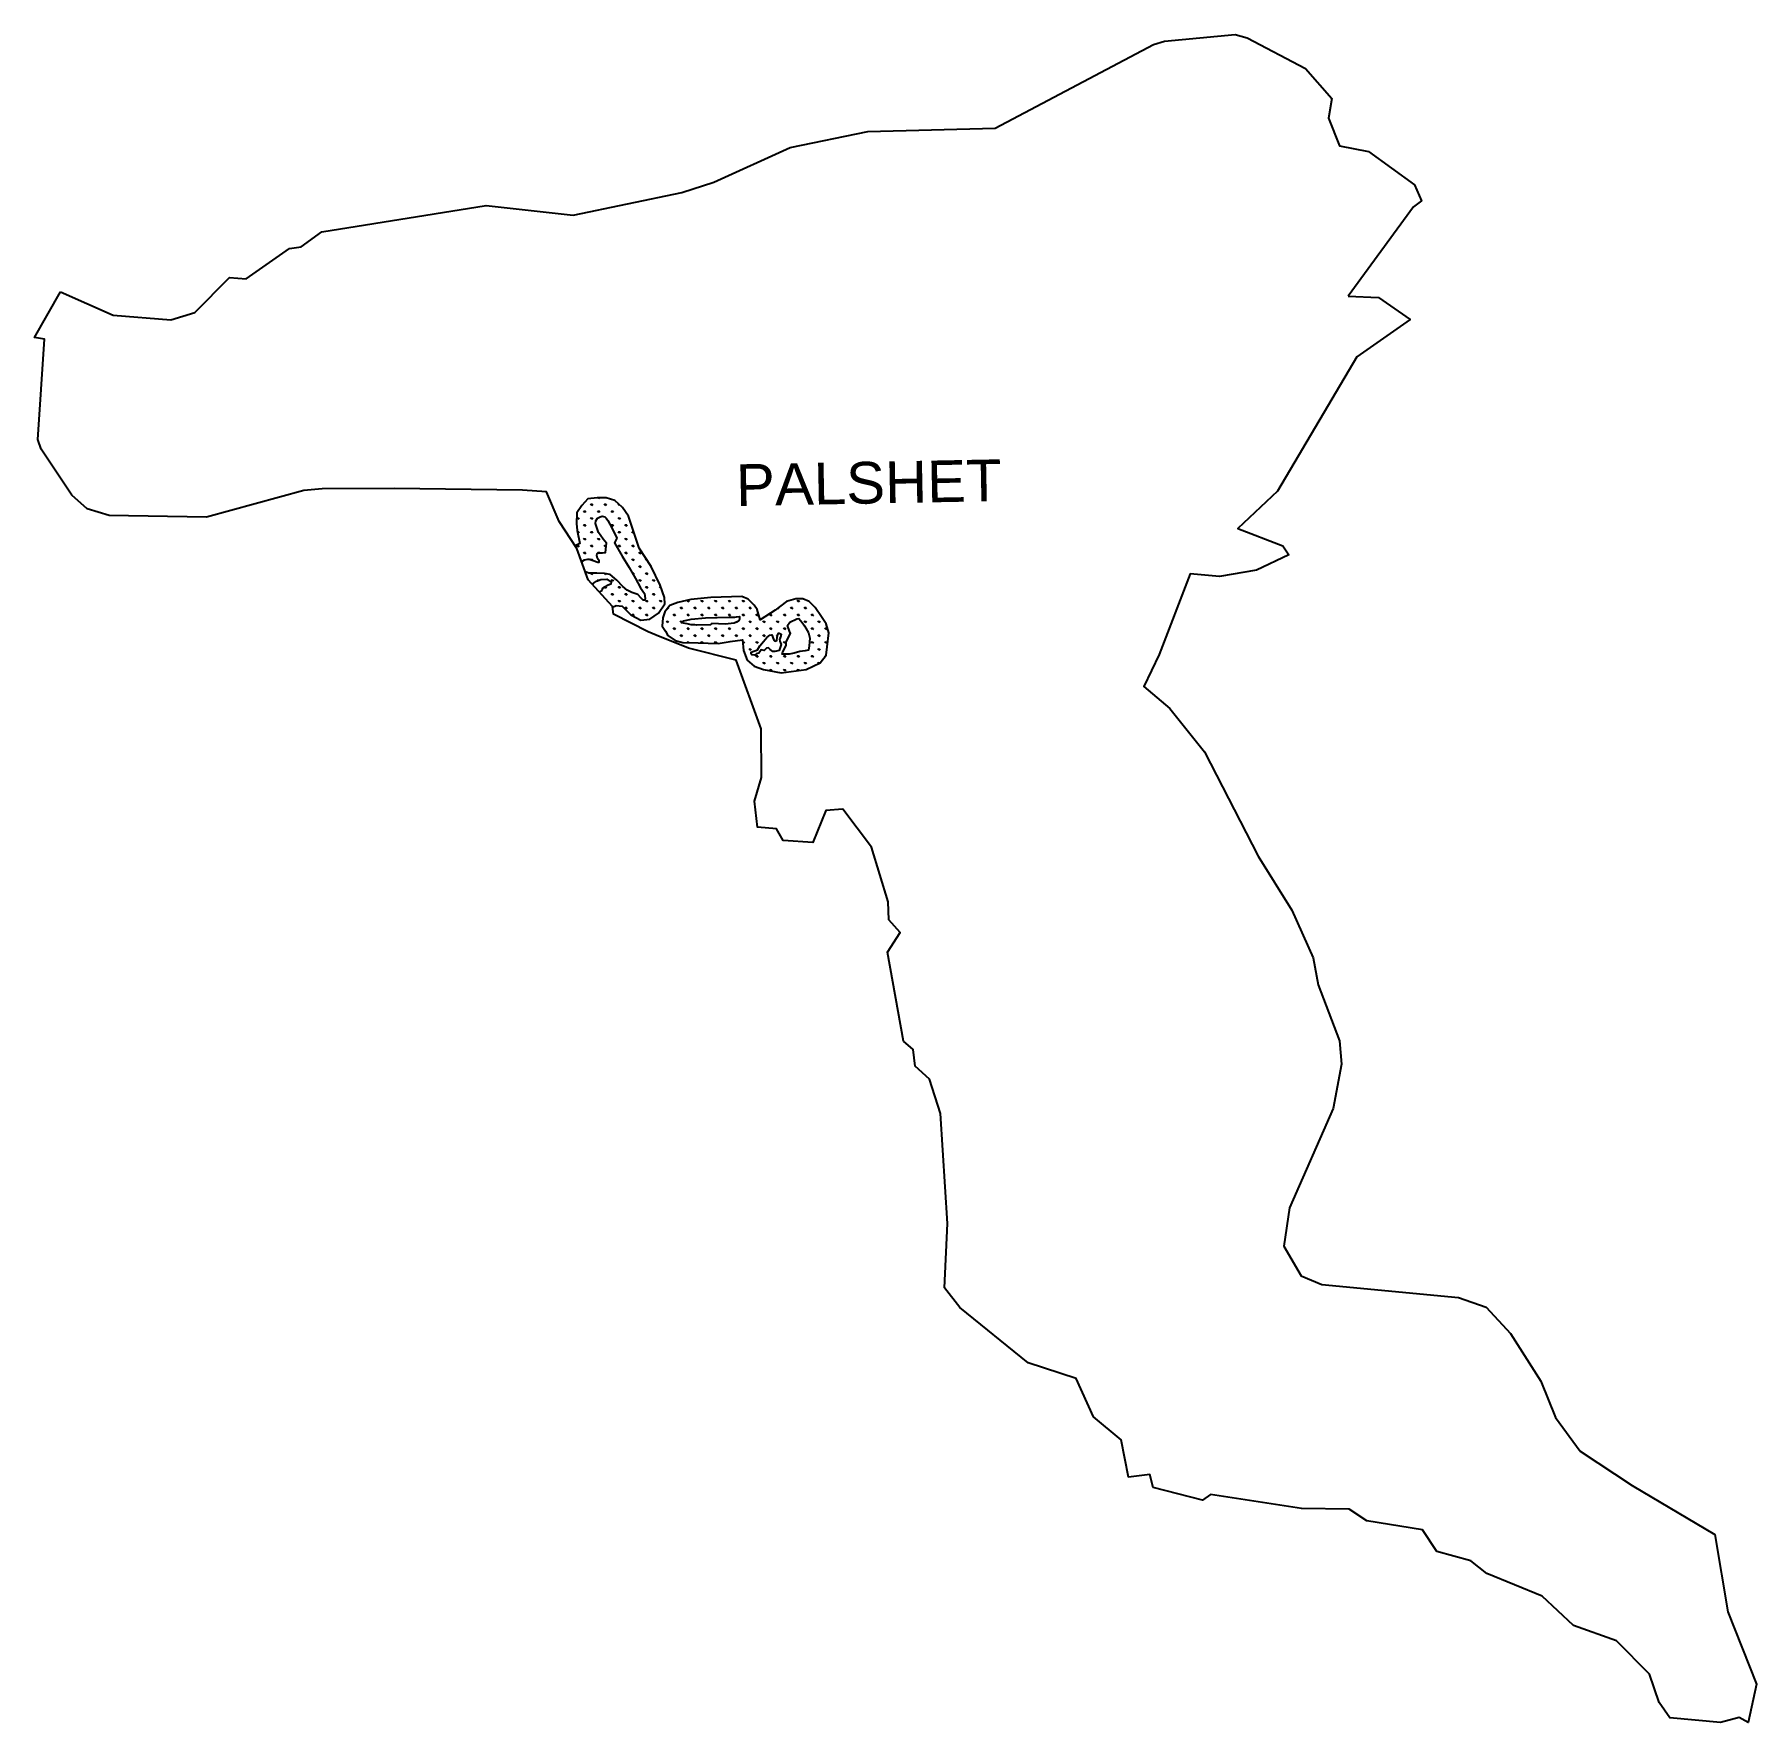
# Model space of a CAD drawing. Header units: metres. Extents: x 307199 to 311687, y 1926129 to 1930527.
import ezdxf

# ---------------------------------------------------------------- set-up
doc = ezdxf.new("R2010")
doc.units = ezdxf.units.M
doc.layers.add('MANGROOVE BUFFER ZONE', color=120, linetype='Continuous')
doc.layers.add('VILLAGE NAME', color=250, linetype='Continuous')
doc.styles.get("Standard").update_dxf_attribs({"font": 'simplex.shx'})

msp = doc.modelspace()

# ---------------------------------------------------------------- hatches: boundary and pattern name
at = {"layer": 'MANGROOVE BUFFER ZONE'}
h = msp.add_hatch(dxfattribs=at)
h.set_pattern_fill('GRASS', color=256)
h.paths.add_polyline_path([(308805.7, 1929141.5), (308774.4, 1929188.8), (308747.2, 1929272), (308731.7, 1929295), (308711.7, 1929313.5), (308688.8, 1929320.2), (308665.5, 1929320), (308640.6, 1929317.3), (308625.6, 1929299.7), (308612.5, 1929281.2), (308611.4, 1929252.9), (308613.6, 1929235), (308620.2, 1929201.1), (308608, 1929195.1), (308612.6, 1929188.3), (308625, 1929153.9), (308632.1, 1929158.5), (308640.6, 1929160), (308644.5, 1929160), (308655, 1929156.9), (308666.9, 1929152.3), (308670.8, 1929152.3), (308670.8, 1929155.7), (308666.6, 1929162.2), (308664.9, 1929170.2), (308665.1, 1929175.4), (308668.6, 1929177), (308679.3, 1929177), (308687.3, 1929177.6), (308689.3, 1929201.9), (308681, 1929212.7), (308668.9, 1929230), (308661.4, 1929252.8), (308662.3, 1929260.5), (308665.8, 1929266.9), (308673.5, 1929270.8), (308678.1, 1929272), (308685.7, 1929270.7), (308689.2, 1929266.8), (308692.9, 1929261), (308703.3, 1929242.3), (308716.4, 1929215), (308710.1, 1929202.8), (308730.5, 1929168.4), (308748.5, 1929138.1), (308765.6, 1929110), (308778.5, 1929085.7), (308788.3, 1929070.9), (308790.6, 1929057.7), (308790, 1929053.6), (308784.9, 1929053.1), (308780.1, 1929058.3), (308771.4, 1929068.5), (308755.4, 1929073.1), (308743.3, 1929079.6), (308732, 1929088.6), (308716.6, 1929105.2), (308699.3, 1929120.2), (308684.8, 1929122.8), (308664.9, 1929123.8), (308654.3, 1929123.8), (308643.3, 1929124.1), (308634.8, 1929126.8), (308642.1, 1929106.6), (308653.2, 1929094.3), (308656, 1929097.8), (308663.3, 1929102.6), (308675.2, 1929107.3), (308690.4, 1929108.3), (308697, 1929103.4), (308701.4, 1929100.5), (308701.2, 1929095.5), (308693.6, 1929092.2), (308684.6, 1929087.4), (308680.3, 1929084.6), (308678.8, 1929082), (308677.7, 1929077.9), (308671.1, 1929074.3), (308704.9, 1929036.5), (308705.1, 1929034.8), (308715.1, 1929039.5), (308730.7, 1929038.2), (308752.7, 1929014.8), (308778.9, 1929001.6), (308803, 1929003.6), (308824.9, 1929019.5), (308841.3, 1929044), (308840.9, 1929060.6), (308829.6, 1929092.4)])
h.paths.add_polyline_path([(309074.5, 1929040.5), (309058.9, 1929056.2), (309042.1, 1929063.1), (308961.3, 1929060.4), (308909.4, 1929055.1), (308875.5, 1929047.7), (308855, 1929039.5), (308841.9, 1929022.6), (308836.9, 1929007.5), (308834.7, 1928985.6), (308843.1, 1928972.6), (308849.8, 1928961.2), (308868.9, 1928948.3), (308888.5, 1928942.8), (308928.4, 1928942.5), (308980.3, 1928940.4), (309011.9, 1928945.4), (309044.1, 1928950.4), (309047.1, 1928921.9), (309056.5, 1928897.1), (309074.4, 1928881.5), (309098.9, 1928872.4), (309144.9, 1928864.3), (309210.4, 1928872.5), (309246.7, 1928890.1), (309261.8, 1928909.7), (309265.1, 1928931.5), (309268.8, 1928968.6), (309262.2, 1928991.7), (309250.1, 1929010.4), (309233.3, 1929034.5), (309217.8, 1929050.3), (309201, 1929056.9), (309183.2, 1929057.1), (309158.9, 1929049.8), (309129.6, 1929027.7), (309089.9, 1929002.4), (309082.2, 1929029.1)])
h.paths.add_polyline_path([(309036.4, 1929011), (309036.4, 1929008.2), (309036.2, 1929003.9), (309033.4, 1928998.3), (309022.6, 1928993.8), (308998.7, 1928991.1), (308964.3, 1928992.4), (308959.5, 1928988.7), (308925.3, 1928988.4), (308919.5, 1928989.4), (308910.3, 1928989.3), (308903.4, 1928990.5), (308899.5, 1928992), (308885.4, 1928994.2), (308891, 1928999.2), (308910.1, 1929003.9), (308947.5, 1929007.4), (309009.6, 1929008.7), (309024.1, 1929009), (309028.4, 1929010.3)], flags=16)
h.paths.add_polyline_path([(309107.3, 1928956.4), (309115.7, 1928962.5), (309120.2, 1928963.4), (309122.1, 1928958.5), (309125.4, 1928949.4), (309128, 1928946.6), (309133.3, 1928948), (309134.7, 1928956.6), (309135.5, 1928961.4), (309138.3, 1928967), (309139.7, 1928967.6), (309145, 1928964.5), (309142.8, 1928955.9), (309140.9, 1928951.6), (309141.7, 1928946.8), (309144.8, 1928937.8), (309139.5, 1928922), (309132.5, 1928920.9), (309128.7, 1928919.3), (309123.2, 1928919.6), (309116.1, 1928924.9), (309111.6, 1928929.6), (309107, 1928928.6), (309100.3, 1928922.2), (309092.7, 1928924.3), (309089.7, 1928918.8), (309086.5, 1928915), (309080.5, 1928913.2), (309075.8, 1928910.3), (309068.8, 1928910.8), (309066.4, 1928913.5), (309066.9, 1928917.9), (309083, 1928924.4), (309089.5, 1928934.3), (309098.5, 1928945.6)], flags=16)
h.paths.add_polyline_path([(309161.5, 1928987.5), (309167.3, 1928996.1), (309186, 1929005.1), (309191.2, 1929005.5), (309199.6, 1928995.1), (309206.1, 1928986.8), (309216.4, 1928968.1), (309219.2, 1928954.4), (309218.3, 1928934.7), (309215.8, 1928923.4), (309207.4, 1928921.3), (309193.8, 1928919.7), (309178.8, 1928915.6), (309165.8, 1928912.6), (309147.3, 1928912.6), (309148, 1928916.2), (309158, 1928936.2), (309158.2, 1928945.1), (309169.1, 1928966.7), (309167, 1928972.5)], flags=16)

# ---------------------------------------------------------------- linework, layer by layer
at = {"color": 3, "flags": 128}
for points in [[(307266.6, 1929856.4), (307404, 1929796.4), (307553.8, 1929783.8), (307616.6, 1929802.8), (307707.1, 1929894), (307750.5, 1929890.6), (307863.9, 1929969.5), (307894.1, 1929973.9), (307948.1, 1930013), (308376.2, 1930081.5), (308602.7, 1930056.7), (308886, 1930115.8), (308969.5, 1930142.3), (309168, 1930232.9), (309370.4, 1930274.5), (309702.7, 1930283.6), (310115.4, 1930501.3), (310144.1, 1930510.3), (310327.8, 1930527.4), (310359.7, 1930518.2), (310511.3, 1930439), (310579.7, 1930360.7), (310571.7, 1930309.4), (310600.3, 1930237), (310675.6, 1930222.1), (310795.6, 1930135.9), (310813.9, 1930093.7), (310793.2, 1930078.3), (310622.3, 1929845.1)], [(310622.3, 1929845.1), (310702.1, 1929842.1), (310784.3, 1929784.9), (310645.1, 1929687.3), (310438.3, 1929337.2), (310335.5, 1929240.4), (310452.7, 1929195.4), (310467.6, 1929171.1), (310383.8, 1929131.8), (310287.4, 1929114.9), (310210.9, 1929122), (310130.4, 1928911.5), (310090.3, 1928828.3), (310158.1, 1928771.5), (310248.5, 1928658.1), (310388.2, 1928386.3), (310475.8, 1928245.7), (310531.2, 1928121.6), (310544.6, 1928051.4), (310600.2, 1927905), (310605.5, 1927844.3), (310583.9, 1927729.1), (310469.9, 1927470.3), (310454.7, 1927369.9), (310500.1, 1927293.3), (310554, 1927270.6), (310910.5, 1927236.1), (310982.3, 1927211.7), (311045.9, 1927142.4), (311124.9, 1927018.6), (311162.7, 1926923.5), (311227.7, 1926836.5), (311362.8, 1926746.2), (311578, 1926618.7), (311611.9, 1926417.5), (311687.1, 1926229.3), (311665, 1926129), (311642, 1926142.1), (311593.1, 1926129.1), (311460.9, 1926141.5), (311433.4, 1926181.3), (311407.7, 1926255.4), (311322.2, 1926341.9), (311210.3, 1926382), (311128.2, 1926458.2), (310984.3, 1926517.6), (310942.2, 1926550.3), (310853.9, 1926574.8), (310816.5, 1926631.1), (310671.4, 1926654.7), (310625.4, 1926684.7), (310500.8, 1926687.1), (310263.8, 1926723.2), (310242.9, 1926708.5), (310114.3, 1926741.4), (310105.5, 1926775.1), (310049.8, 1926768.6), (310031.2, 1926866), (309959.1, 1926925.4), (309913.6, 1927025.3), (309788.8, 1927066.6), (309610.9, 1927210.4), (309570.7, 1927262), (309578.2, 1927429.7), (309559.8, 1927715.9), (309531.2, 1927805.6), (309494.5, 1927839.6), (309488.7, 1927882.3), (309463.8, 1927904.6), (309421.9, 1928135.9), (309455.3, 1928187.4), (309425.8, 1928220.3), (309424, 1928267.2), (309380.5, 1928409.9), (309305.5, 1928509.2), (309261.5, 1928505.3), (309227.4, 1928422.2), (309150.4, 1928427.2), (309132.9, 1928457.9), (309083.1, 1928462.1), (309075.2, 1928529.6), (309093.9, 1928591.5), (309092.8, 1928718.5), (309027.6, 1928897.3), (308903.8, 1928928.4), (308819.4, 1928962.1), (308798.1, 1928970.5), (308707.8, 1929017), (308704.9, 1929036.5), (308642.1, 1929106.6), (308612.6, 1929188.3), (308566.1, 1929258.6), (308532.9, 1929336), (308471, 1929340.1), (308136.3, 1929344.7), (307948.5, 1929343.8), (307901.1, 1929338.9), (307647.1, 1929269.4), (307393.1, 1929273.7), (307336.1, 1929291.5), (307296, 1929326.9), (307216.3, 1929446.9), (307207.7, 1929472.3), (307225.1, 1929733.6), (307198.7, 1929737.4), (307266.6, 1929856.4)]]:
    msp.add_lwpolyline(points, dxfattribs=at)
at = {"layer": 'MANGROOVE BUFFER ZONE', "flags": 128}
for points in [[(308705.1, 1929034.8), (308715.1, 1929039.5), (308730.7, 1929038.2), (308752.7, 1929014.8), (308778.9, 1929001.6), (308803, 1929003.6), (308824.9, 1929019.5), (308841.3, 1929044), (308840.9, 1929060.6), (308829.6, 1929092.4), (308805.7, 1929141.5), (308774.4, 1929188.8), (308747.2, 1929272), (308731.7, 1929295), (308711.7, 1929313.5), (308688.8, 1929320.2), (308665.5, 1929320), (308640.6, 1929317.3), (308625.6, 1929299.7), (308612.5, 1929281.2), (308611.4, 1929252.9), (308613.6, 1929235), (308620.2, 1929201.1), (308608, 1929195.1)], [(308625, 1929153.9), (308632.1, 1929158.5), (308640.6, 1929160), (308644.5, 1929160), (308655, 1929156.9), (308666.9, 1929152.3), (308670.8, 1929152.3), (308670.8, 1929155.7), (308666.6, 1929162.2), (308664.9, 1929170.2), (308665.1, 1929175.4), (308668.6, 1929177), (308679.3, 1929177), (308687.3, 1929177.6), (308689.3, 1929201.9), (308681, 1929212.7), (308668.9, 1929230), (308661.4, 1929252.8), (308662.3, 1929260.5), (308665.8, 1929266.9), (308673.5, 1929270.8), (308678.1, 1929272), (308685.7, 1929270.7), (308689.2, 1929266.8), (308692.9, 1929261), (308703.3, 1929242.3), (308716.4, 1929215), (308710.1, 1929202.8), (308730.5, 1929168.4), (308748.5, 1929138.1), (308765.6, 1929110), (308778.5, 1929085.7), (308788.3, 1929070.9), (308790.6, 1929057.7), (308790, 1929053.6), (308784.9, 1929053.1), (308780.1, 1929058.3), (308771.4, 1929068.5), (308755.4, 1929073.1), (308743.3, 1929079.6), (308732, 1929088.6), (308716.6, 1929105.2), (308699.3, 1929120.2), (308684.8, 1929122.8), (308664.9, 1929123.8), (308654.3, 1929123.8), (308643.3, 1929124.1), (308634.8, 1929126.8)], [(308653.2, 1929094.3), (308656, 1929097.8), (308663.3, 1929102.6), (308675.2, 1929107.3), (308690.4, 1929108.3), (308697, 1929103.4), (308701.4, 1929100.5), (308701.2, 1929095.5), (308693.6, 1929092.2), (308684.6, 1929087.4), (308680.3, 1929084.6), (308678.8, 1929082), (308677.7, 1929077.9), (308671.1, 1929074.3)]]:
    msp.add_lwpolyline(points, dxfattribs=at)
for points in [[(309268.8, 1928968.6), (309262.2, 1928991.7), (309250.1, 1929010.4), (309233.3, 1929034.5), (309217.8, 1929050.3), (309201, 1929056.9), (309183.2, 1929057.1), (309158.9, 1929049.8), (309129.6, 1929027.7), (309089.9, 1929002.4), (309082.2, 1929029.1), (309074.5, 1929040.5), (309058.9, 1929056.2), (309042.1, 1929063.1), (308961.3, 1929060.4), (308909.4, 1929055.1), (308875.5, 1929047.7), (308855, 1929039.5), (308841.9, 1929022.6), (308836.9, 1929007.5), (308834.7, 1928985.6), (308843.1, 1928972.6), (308849.8, 1928961.2), (308868.9, 1928948.3), (308888.5, 1928942.8), (308928.4, 1928942.5), (308980.3, 1928940.4), (309011.9, 1928945.4), (309044.1, 1928950.4), (309047.1, 1928921.9), (309056.5, 1928897.1), (309074.4, 1928881.5), (309098.9, 1928872.4), (309144.9, 1928864.3), (309210.4, 1928872.5), (309246.7, 1928890.1), (309261.8, 1928909.7), (309265.1, 1928931.5)], [(309033.4, 1928998.3), (309022.6, 1928993.8), (308998.7, 1928991.1), (308964.3, 1928992.4), (308959.5, 1928988.7), (308925.3, 1928988.4), (308919.5, 1928989.4), (308910.3, 1928989.3), (308903.4, 1928990.5), (308899.5, 1928992), (308885.4, 1928994.2), (308891, 1928999.2), (308910.1, 1929003.9), (308947.5, 1929007.4), (309009.6, 1929008.7), (309024.1, 1929009), (309028.4, 1929010.3), (309036.4, 1929011), (309036.4, 1929008.2), (309036.2, 1929003.9)], [(309148, 1928916.2), (309158, 1928936.2), (309158.2, 1928945.1), (309169.1, 1928966.7), (309167, 1928972.5), (309161.5, 1928987.5), (309167.3, 1928996.1), (309186, 1929005.1), (309191.2, 1929005.5), (309199.6, 1928995.1), (309206.1, 1928986.8), (309216.4, 1928968.1), (309219.2, 1928954.4), (309218.3, 1928934.7), (309215.8, 1928923.4), (309207.4, 1928921.3), (309193.8, 1928919.7), (309178.8, 1928915.6), (309165.8, 1928912.6), (309147.3, 1928912.6)], [(309083, 1928924.4), (309089.5, 1928934.3), (309098.5, 1928945.6), (309107.3, 1928956.4), (309115.7, 1928962.5), (309120.2, 1928963.4), (309122.1, 1928958.5), (309125.4, 1928949.4), (309128, 1928946.6), (309133.3, 1928948), (309134.7, 1928956.6), (309135.5, 1928961.4), (309138.3, 1928967), (309139.7, 1928967.6), (309145, 1928964.5), (309142.8, 1928955.9), (309140.9, 1928951.6), (309141.7, 1928946.8), (309144.8, 1928937.8), (309139.5, 1928922), (309132.5, 1928920.9), (309128.7, 1928919.3), (309123.2, 1928919.6), (309116.1, 1928924.9), (309111.6, 1928929.6), (309107, 1928928.6), (309100.3, 1928922.2), (309092.7, 1928924.3), (309089.7, 1928918.8), (309086.5, 1928915), (309080.5, 1928913.2), (309075.8, 1928910.3), (309068.8, 1928910.8), (309066.4, 1928913.5), (309066.9, 1928917.9)]]:
    msp.add_lwpolyline(points, close=True, dxfattribs=at)

# ---------------------------------------------------------------- texts
at = {"layer": 'VILLAGE NAME', "insert": (309026.1, 1929407.2), "char_height": 108.748, "attachment_point": 1, "rotation": 1.1028}
msp.add_mtext_dynamic_manual_height_columns('{\\fArial|b0|i0|c0|p34;PALSHET}', width=1571.314, gutter_width=543.7, heights=[0], dxfattribs=at)

doc.saveas('drawing.dxf')
